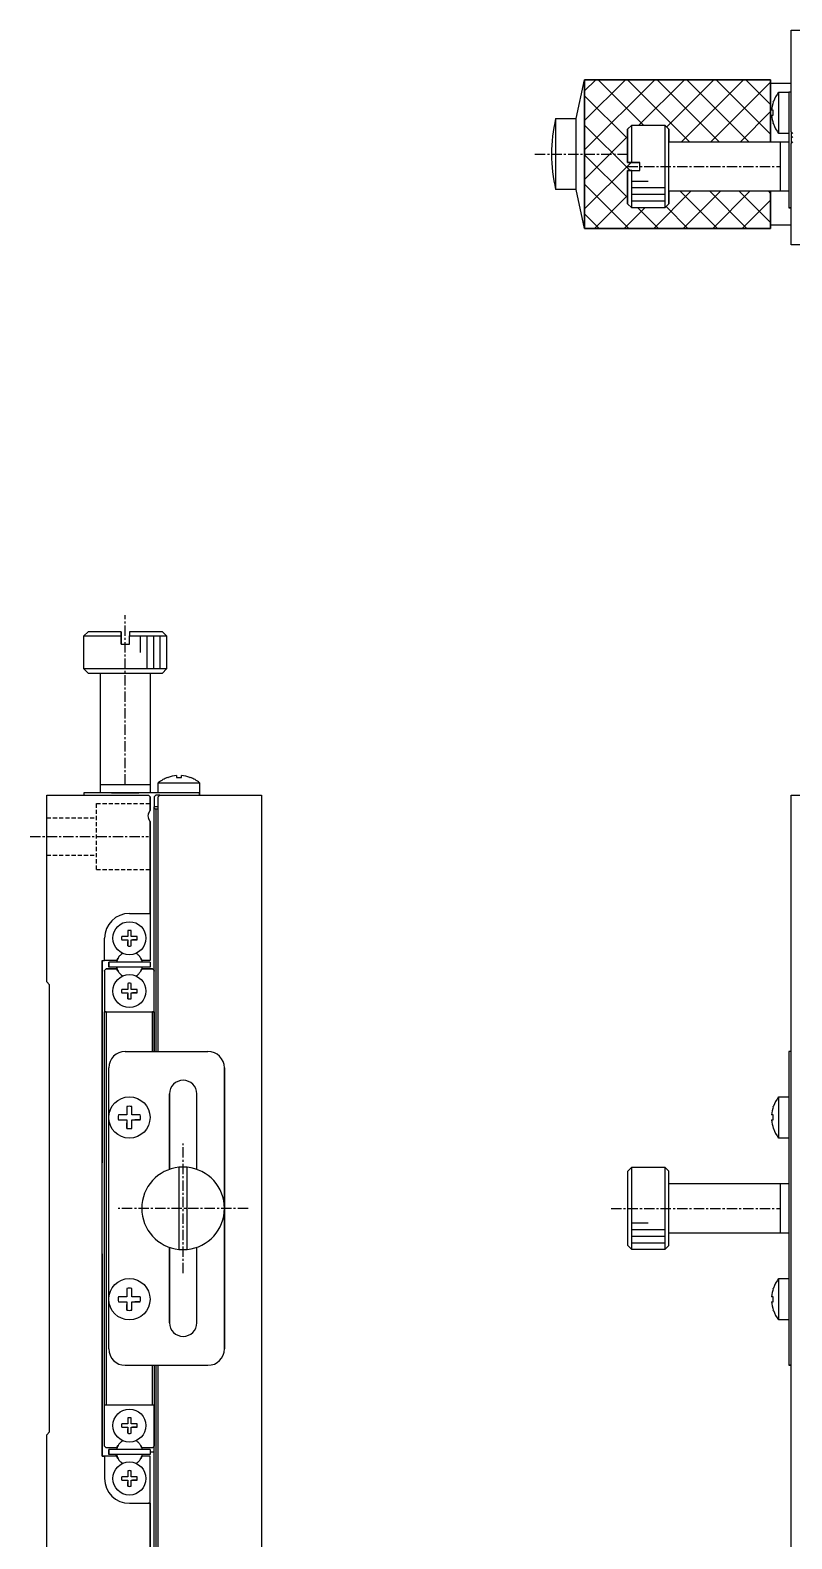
# Model space of a CAD drawing. Extents: x 995 to 1473, y 25 to 354.
# Drawn here: x 994.7 to 1086.9, y 169.9 to 352.5 of the extents above; entities that cross this region are included whole.
import ezdxf

# ---------------------------------------------------------------- set-up
doc = ezdxf.new("R2010")
doc.units = 0
doc.linetypes.add('CENTER', pattern=[2, 1.25, -0.25, 0.25, -0.25])
doc.linetypes.add('DASHED', pattern=[0.75, 0.5, -0.25])
doc.layers.get('0').update_dxf_attribs({"linetype": 'CONTINUOUS'})
doc.layers.add('CENTER', color=1, linetype='CENTER')

msp = doc.modelspace()

# ---------------------------------------------------------------- linework, layer by layer
at = {"color": 7, "linetype": 'CONTINUOUS'}
for p, q in [((1086.8, 352.48), (1186.8, 352.48)), ((1086.8, 340.18), (1086.8, 352.48)), ((1060.8, 341.78), (1061.8, 346.48)), ((1061.8, 346.48), (1061.8, 328.48)), ((1084.3, 346.48), (1061.8, 346.48)), ((1084.3, 338.98), (1084.3, 346.48)), ((1084.3, 346.48), (1084.3, 342.83)), ((1084.3, 346.48), (1084.3, 346.08)), ((1084.3, 346.08), (1086.8, 346.08)), ((1084.63, 343.8), (1084.63, 343.83)), ((1084.63, 343.8), (1084.63, 343.83)), ((1085.28, 339.98), (1085.28, 344.98)), ((1085.28, 344.98), (1086.5, 344.98)), ((1086.8, 344.98), (1086.5, 344.98)), ((1086.5, 344.98), (1086.5, 342.98)), ((1058.3, 341.78), (1058.3, 333.18)), ((1058.3, 341.78), (1060.8, 341.78)), ((1060.8, 333.18), (1060.8, 341.78)), ((1084.3, 342.83), (1084.3, 342.15)), ((1084.3, 342.14), (1084.3, 342.77)), ((1084.3, 342.15), (1084.3, 338.98)), ((1084.3, 338.98), (1084.3, 342.14)), ((1084.63, 342.78), (1084.42, 342.78)), ((1084.42, 342.18), (1084.63, 342.18)), ((1084.63, 342.18), (1084.63, 342.78)), ((1086.5, 342.98), (1086.5, 332.98)), ((1067, 340.48), (1067.5, 340.98)), ((1067, 336.48), (1067, 340.48)), ((1067, 340.48), (1067, 336.48)), ((1067.5, 340.98), (1071.5, 340.98)), ((1067.5, 336.48), (1067.5, 340.98)), ((1071.5, 340.98), (1072, 340.48)), ((1071.5, 340.98), (1071.5, 330.98)), ((1072, 340.48), (1072, 338.98)), ((1072, 331.48), (1072, 340.48)), ((1084.63, 341.13), (1084.63, 341.17)), ((1084.63, 341.13), (1084.63, 341.17)), ((1086.5, 339.98), (1085.28, 339.98)), ((1086.8, 340.18), (1086.8, 339.68)), ((1087, 339.98), (1086.8, 340.18)), ((1086.8, 340.18), (1087, 339.98)), ((1086.8, 339.68), (1086.8, 338.78)), ((1086.8, 339.68), (1086.8, 338.78)), ((1087, 339.48), (1086.8, 339.68)), ((1086.8, 339.68), (1087, 339.48)), ((1072, 338.98), (1084.3, 338.98)), ((1072, 338.98), (1085.5, 338.98)), ((1085.5, 335.98), (1085.5, 338.98)), ((1085.5, 335.98), (1085.5, 338.98)), ((1085.5, 338.98), (1086.5, 338.98)), ((1086.8, 338.78), (1087, 338.98)), ((1086.8, 326.48), (1086.8, 338.78)), ((1068.5, 336.48), (1067, 336.48)), ((1067.5, 336.48), (1067, 336.48)), ((1067, 336.48), (1067.5, 336.48)), ((1068.5, 336.48), (1067.5, 336.48)), ((1068.5, 335.48), (1068.5, 336.48)), ((1068.5, 335.48), (1068.5, 336.48)), ((1067, 335.48), (1068.5, 335.48)), ((1067, 331.48), (1067, 335.48)), ((1067.5, 335.48), (1067, 335.48)), ((1067, 335.48), (1067, 331.48)), ((1067.5, 330.98), (1067.5, 335.48)), ((1085.5, 332.98), (1085.5, 335.98)), ((1085.5, 332.98), (1085.5, 335.98)), ((1060.8, 333.18), (1058.3, 333.18)), ((1061.8, 328.48), (1060.8, 333.18)), ((1072, 332.98), (1072, 331.48)), ((1084.3, 332.98), (1072, 332.98)), ((1085.5, 332.98), (1072, 332.98)), ((1084.3, 328.48), (1084.3, 332.98)), ((1084.3, 328.88), (1084.3, 332.98)), ((1086.5, 332.98), (1085.5, 332.98)), ((1086.5, 332.98), (1086.5, 330.98)), ((1067.5, 330.98), (1067, 331.48)), ((1071.5, 330.98), (1067.5, 330.98)), ((1072, 331.48), (1071.5, 330.98)), ((1086.5, 330.98), (1086.8, 330.98)), ((1086.8, 330.98), (1086.5, 330.98)), ((1084.3, 328.88), (1084.3, 328.48)), ((1086.8, 328.88), (1084.3, 328.88)), ((1061.8, 328.48), (1084.3, 328.48)), ((1186.8, 326.48), (1086.8, 326.48)), ((1001.23, 279.17), (1001.73, 279.67)), ((1005.73, 279.67), (1001.73, 279.67)), ((1005.73, 279.67), (1005.73, 279.17)), ((1005.73, 279.67), (1005.73, 279.67)), ((1005.73, 279.17), (1005.73, 279.67)), ((1010.73, 279.67), (1006.73, 279.67)), ((1006.73, 279.67), (1006.73, 279.17)), ((1010.73, 279.67), (1011.23, 279.17)), ((1001.23, 279.17), (1005.73, 279.17)), ((1001.23, 275.17), (1001.23, 279.17)), ((1005.73, 279.17), (1005.73, 278.17)), ((1005.73, 278.17), (1005.73, 279.17)), ((1005.73, 278.17), (1006.73, 278.17)), ((1006.73, 279.17), (1011.23, 279.17)), ((1006.73, 278.17), (1006.73, 279.17)), ((1011.23, 279.17), (1011.23, 275.17)), ((1006.23, 275.17), (1001.23, 275.17)), ((1001.73, 274.67), (1001.23, 275.17)), ((1001.73, 274.67), (1006.23, 274.67)), ((1001.73, 274.67), (1003.23, 274.67)), ((1003.23, 274.67), (1009.23, 274.67)), ((1003.23, 274.67), (1006.23, 274.67)), ((1003.23, 261.17), (1003.23, 274.67)), ((1011.23, 275.17), (1006.23, 275.17)), ((1006.23, 274.67), (1010.73, 274.67)), ((1006.23, 274.67), (1009.23, 274.67)), ((1009.23, 274.67), (1010.73, 274.67)), ((1009.23, 274.67), (1009.23, 261.17)), ((1011.23, 275.17), (1010.73, 274.67)), ((1003.23, 261.17), (1009.23, 261.17)), ((1003.23, 261.17), (1009.23, 261.17)), ((1003.23, 260.17), (1003.23, 261.17)), ((1009.23, 261.17), (1009.23, 260.17)), ((1010.23, 261.39), (1012.73, 261.39)), ((1010.23, 260.17), (1010.23, 261.39)), ((1011.38, 262.03), (1011.41, 262.03)), ((1011.38, 262.03), (1011.41, 262.03)), ((1012.43, 262.25), (1012.43, 262.03)), ((1012.43, 262.03), (1013.03, 262.03)), ((1012.73, 261.39), (1015.23, 261.39)), ((1013.03, 262.03), (1013.03, 262.25)), ((1014.04, 262.03), (1014.08, 262.03)), ((1014.04, 262.03), (1014.08, 262.03)), ((1015.23, 261.39), (1015.23, 260.17)), ((996.73, 259.87), (1009.03, 259.87)), ((996.73, 237.27), (996.73, 259.87)), ((1003.23, 260.17), (1001.23, 260.17)), ((1003.23, 260.17), (1001.23, 260.17)), ((1001.23, 260.17), (1001.23, 259.87)), ((1013.23, 260.17), (1003.23, 260.17)), ((1004.58, 260.17), (1007.88, 260.17)), ((1009.03, 259.87), (1009.23, 259.67)), ((1009.23, 259.67), (1009.03, 259.87)), ((1010.23, 260.17), (1009.23, 260.17)), ((1009.23, 259.67), (1009.23, 259.57)), ((1009.23, 259.57), (1009.23, 259.67)), ((1009.23, 259.57), (1009.23, 258.03)), ((1009.23, 258.03), (1009.23, 259.57)), ((1009.73, 259.67), (1009.93, 259.87)), ((1009.73, 259.67), (1009.73, 258.47)), ((1010.43, 259.87), (1009.93, 259.87)), ((1010.23, 259.67), (1010.43, 259.87)), ((1010.23, 259.57), (1010.23, 259.67)), ((1010.23, 228.87), (1010.23, 259.57)), ((1010.43, 259.87), (1022.73, 259.87)), ((1015.23, 260.17), (1013.23, 260.17)), ((1015.23, 259.87), (1015.23, 260.17)), ((1015.23, 260.17), (1015.23, 259.87)), ((1022.73, 259.87), (1022.73, 159.87)), ((1086.8, 259.87), (1186.8, 259.87)), ((1086.8, 159.87), (1086.8, 259.87)), ((1009.03, 257.68), (1009.23, 258.03)), ((1009.23, 258.87), (1009.23, 258.03)), ((1009.23, 258.87), (1009.23, 258.03)), ((1009.23, 258.87), (1009.23, 258.03)), ((1009.23, 258.87), (1009.23, 258.03)), ((1010.23, 258.47), (1009.73, 258.47)), ((1009.73, 258.37), (1009.73, 258.47)), ((1010.23, 258.47), (1009.73, 258.47)), ((1009.73, 258.37), (1009.93, 258.17)), ((1009.73, 228.87), (1009.73, 258.37)), ((1010.23, 258.17), (1009.93, 258.17)), ((1009.93, 258.17), (1009.93, 228.87)), ((1009.23, 256.71), (1009.03, 257.06)), ((1009.23, 256.71), (1009.23, 245.57)), ((1009.23, 245.57), (1009.23, 256.71)), ((1009.23, 256.71), (1009.23, 250.87)), ((1009.23, 256.71), (1009.23, 250.87)), ((1009.23, 256.71), (1009.23, 250.87)), ((1009.23, 256.71), (1009.23, 250.87)), ((1006.73, 245.57), (1009.03, 245.57)), ((1009.03, 245.57), (1009.23, 245.57)), ((1009.23, 245.57), (1009.23, 239.87)), ((1009.23, 245.57), (1009.23, 239.87)), ((1006.53, 243.5), (1006.53, 242.77)), ((1006.53, 243.5), (1006.53, 242.95)), ((1006.93, 242.77), (1006.93, 243.5)), ((1003.73, 239.87), (1003.73, 242.57)), ((1003.73, 239.87), (1003.73, 242.57)), ((1006.53, 242.77), (1005.8, 242.77)), ((1005.8, 242.37), (1006.53, 242.37)), ((1005.8, 242.37), (1006.34, 242.37)), ((1006.53, 242.37), (1006.53, 241.64)), ((1006.53, 241.64), (1006.53, 242.18)), ((1007.66, 242.77), (1006.93, 242.77)), ((1006.93, 242.37), (1007.66, 242.37)), ((1006.93, 241.64), (1006.93, 242.37)), ((1007.66, 242.37), (1007.11, 242.37)), ((1003.43, 179.87), (1003.43, 239.87)), ((1003.43, 239.87), (1003.73, 239.87)), ((1003.43, 239.87), (1003.43, 215.37)), ((1005.18, 239.87), (1003.73, 239.87)), ((1005.17, 239.67), (1004.23, 239.67)), ((1004.23, 239.67), (1004.23, 239.07)), ((1009.23, 239.67), (1004.23, 239.67)), ((1004.23, 239.07), (1004.23, 239.67)), ((1005.17, 239.67), (1005.08, 239.67)), ((1005.17, 239.67), (1005.08, 239.67)), ((1005.17, 239.67), (1005.08, 239.67)), ((1005.17, 239.67), (1005.08, 239.67)), ((1005.17, 239.67), (1005.08, 239.67)), ((1005.17, 239.67), (1005.08, 239.67)), ((1005.17, 239.67), (1005.08, 239.67)), ((1005.17, 239.67), (1005.08, 239.67)), ((1005.17, 239.67), (1005.08, 239.67)), ((1005.17, 239.67), (1005.08, 239.67)), ((1005.17, 239.67), (1005.08, 239.67)), ((1005.17, 239.67), (1005.08, 239.67)), ((1005.17, 239.67), (1005.08, 239.67)), ((1005.17, 239.67), (1005.08, 239.67)), ((1005.17, 239.67), (1005.08, 239.67)), ((1005.17, 239.67), (1005.08, 239.67)), ((1005.17, 239.67), (1005.08, 239.67)), ((1005.17, 239.67), (1005.08, 239.67)), ((1005.17, 239.67), (1005.08, 239.67)), ((1005.17, 239.67), (1005.08, 239.67)), ((1006.73, 239.67), (1005.08, 239.67)), ((1005.17, 239.67), (1005.08, 239.67)), ((1005.17, 239.67), (1005.08, 239.67)), ((1005.17, 239.67), (1005.08, 239.67)), ((1005.17, 239.67), (1005.08, 239.67)), ((1005.17, 239.67), (1005.08, 239.67)), ((1005.17, 239.67), (1005.08, 239.67)), ((1005.17, 239.67), (1005.08, 239.67)), ((1005.17, 239.67), (1005.08, 239.67)), ((1005.17, 239.67), (1005.08, 239.67)), ((1005.17, 239.67), (1005.08, 239.67)), ((1005.17, 239.67), (1005.08, 239.67)), ((1005.17, 239.67), (1005.08, 239.67)), ((1005.17, 239.67), (1005.08, 239.67)), ((1005.17, 239.67), (1005.08, 239.67)), ((1005.17, 239.67), (1005.08, 239.67)), ((1005.17, 239.67), (1005.08, 239.67)), ((1005.17, 239.67), (1005.08, 239.67)), ((1005.17, 239.67), (1005.08, 239.67)), ((1005.17, 239.67), (1005.08, 239.67)), ((1005.17, 239.67), (1005.08, 239.67)), ((1005.17, 239.67), (1005.08, 239.67)), ((1005.35, 240.16), (1005.18, 239.87)), ((1005.35, 240.16), (1005.18, 239.87)), ((1008.38, 239.67), (1006.73, 239.67)), ((1008.27, 239.87), (1008.1, 240.16)), ((1009.23, 239.87), (1008.27, 239.87)), ((1009.23, 239.67), (1008.29, 239.67)), ((1008.38, 239.67), (1008.29, 239.67)), ((1008.38, 239.67), (1008.29, 239.67)), ((1008.38, 239.67), (1008.29, 239.67)), ((1008.38, 239.67), (1008.29, 239.67)), ((1008.38, 239.67), (1008.29, 239.67)), ((1008.38, 239.67), (1008.29, 239.67)), ((1008.38, 239.67), (1008.29, 239.67)), ((1008.38, 239.67), (1008.29, 239.67)), ((1008.38, 239.67), (1008.29, 239.67)), ((1008.38, 239.67), (1008.29, 239.67)), ((1008.38, 239.67), (1008.29, 239.67)), ((1008.38, 239.67), (1008.29, 239.67)), ((1008.38, 239.67), (1008.29, 239.67)), ((1008.38, 239.67), (1008.29, 239.67)), ((1008.38, 239.67), (1008.29, 239.67)), ((1008.38, 239.67), (1008.29, 239.67)), ((1008.38, 239.67), (1008.29, 239.67)), ((1009.23, 239.67), (1009.23, 239.07)), ((1003.73, 238.67), (1003.93, 238.87)), ((1003.73, 238.57), (1003.73, 238.67)), ((1003.73, 238.57), (1003.73, 233.67)), ((1003.93, 238.87), (1005.18, 238.87)), ((1005.18, 238.87), (1003.93, 238.87)), ((1009.23, 239.07), (1004.23, 239.07)), ((1005.18, 238.87), (1005.35, 238.57)), ((1005.35, 238.57), (1005.18, 238.87)), ((1008.1, 238.57), (1008.27, 238.87)), ((1008.27, 238.87), (1009.53, 238.87)), ((1009.53, 238.87), (1008.27, 238.87)), ((1009.73, 238.67), (1009.53, 238.87)), ((1009.53, 238.87), (1009.73, 238.67)), ((1009.73, 238.67), (1009.73, 238.57)), ((1009.73, 233.67), (1009.73, 238.57)), ((997.08, 236.92), (996.73, 237.27)), ((997.08, 182.82), (997.08, 236.92)), ((1006.53, 236.37), (1005.8, 236.37)), ((1005.8, 235.97), (1006.53, 235.97)), ((1005.8, 235.97), (1006.34, 235.97)), ((1006.53, 237.1), (1006.53, 236.37)), ((1006.53, 237.1), (1006.53, 236.55)), ((1006.53, 235.97), (1006.53, 235.24)), ((1006.53, 235.24), (1006.53, 235.78)), ((1006.93, 236.37), (1006.93, 237.1)), ((1007.66, 236.37), (1006.93, 236.37)), ((1006.93, 235.97), (1007.66, 235.97)), ((1006.93, 235.24), (1006.93, 235.97)), ((1007.66, 235.97), (1007.11, 235.97)), ((1003.93, 233.67), (1003.73, 233.67)), ((1003.73, 233.67), (1009.73, 233.67)), ((1003.73, 186.07), (1003.73, 233.67)), ((1003.93, 233.67), (1009.53, 233.67)), ((1003.93, 233.67), (1003.93, 186.07)), ((1009.53, 228.87), (1009.53, 233.67)), ((1009.73, 233.67), (1009.53, 233.67)), ((1009.73, 233.67), (1009.73, 228.87)), ((1003.43, 228.87), (1003.43, 222.87)), ((1003.43, 228.87), (1003.43, 222.87)), ((1003.43, 228.87), (1003.43, 222.87)), ((1003.43, 228.87), (1003.43, 222.87)), ((1006.23, 228.87), (1016.23, 228.87)), ((1006.23, 228.87), (1012.4, 228.87)), ((1014.06, 228.87), (1016.23, 228.87)), ((1086.8, 228.87), (1086.5, 228.87)), ((1086.5, 228.87), (1086.5, 226.87)), ((1004.23, 220.87), (1004.23, 226.87)), ((1018.23, 226.87), (1018.23, 209.87)), ((1018.23, 209.87), (1018.23, 226.87)), ((1086.5, 226.87), (1086.5, 192.87)), ((1011.58, 223.72), (1011.58, 214.59)), ((1011.58, 214.59), (1011.58, 223.72)), ((1014.88, 214.59), (1014.88, 223.72)), ((1085.28, 218.37), (1085.28, 223.37)), ((1085.28, 223.37), (1086.5, 223.37)), ((1006.43, 221.17), (1005.41, 221.17)), ((1006.43, 222.18), (1006.43, 221.17)), ((1006.43, 222.18), (1006.43, 221.51)), ((1007.03, 221.17), (1007.03, 222.18)), ((1008.04, 221.17), (1007.03, 221.17)), ((1084.63, 221.17), (1084.42, 221.17)), ((1084.63, 222.18), (1084.63, 222.22)), ((1084.63, 222.18), (1084.63, 222.22)), ((1084.63, 220.57), (1084.63, 221.17)), ((1004.23, 198.87), (1004.23, 220.87)), ((1005.41, 220.57), (1006.43, 220.57)), ((1005.41, 220.57), (1006.09, 220.57)), ((1006.43, 220.57), (1006.43, 219.55)), ((1006.43, 219.55), (1006.43, 220.23)), ((1007.03, 220.57), (1008.04, 220.57)), ((1007.03, 219.55), (1007.03, 220.57)), ((1008.04, 220.57), (1007.37, 220.57)), ((1084.42, 220.57), (1084.63, 220.57)), ((1084.63, 219.52), (1084.63, 219.55)), ((1084.63, 219.52), (1084.63, 219.55)), ((1086.5, 218.37), (1085.28, 218.37)), ((1012.73, 214.84), (1012.73, 204.89)), ((1012.73, 214.34), (1012.73, 205.4)), ((1013.73, 204.89), (1013.73, 214.84)), ((1067.5, 214.84), (1067, 214.34)), ((1067, 214.34), (1067, 205.4)), ((1067.5, 214.84), (1068.5, 214.84)), ((1067.5, 204.89), (1067.5, 214.84)), ((1068.5, 214.84), (1068.5, 214.87)), ((1068.5, 214.87), (1071.5, 214.87)), ((1071.5, 214.87), (1071.5, 204.87)), ((1071.5, 214.87), (1072, 214.37)), ((1072, 212.87), (1072, 214.37)), ((1072, 205.37), (1072, 214.37)), ((1072, 206.87), (1072, 212.87)), ((1072, 206.87), (1072, 212.87)), ((1072, 212.87), (1085.5, 212.87)), ((1085.5, 209.87), (1085.5, 212.87)), ((1085.5, 209.87), (1085.5, 212.87)), ((1085.5, 212.87), (1086.5, 212.87)), ((1018.23, 209.87), (1018.23, 192.87)), ((1018.23, 192.87), (1018.23, 209.87)), ((1085.5, 206.87), (1085.5, 209.87)), ((1085.5, 206.87), (1085.5, 209.87)), ((1072, 205.37), (1072, 206.87)), ((1085.5, 206.87), (1072, 206.87)), ((1086.5, 206.87), (1085.5, 206.87)), ((1011.58, 205.15), (1011.58, 196.02)), ((1011.58, 196.02), (1011.58, 205.15)), ((1014.88, 196.02), (1014.88, 205.15)), ((1067, 205.4), (1067.5, 204.89)), ((1068.5, 204.89), (1067.5, 204.89)), ((1068.5, 204.87), (1068.5, 204.89)), ((1071.5, 204.87), (1068.5, 204.87)), ((1072, 205.37), (1071.5, 204.87)), ((1003.43, 204.37), (1003.43, 179.87)), ((1085.28, 196.37), (1085.28, 201.37)), ((1085.28, 201.37), (1086.5, 201.37)), ((1006.43, 199.17), (1005.41, 199.17)), ((1006.43, 200.18), (1006.43, 199.17)), ((1006.43, 200.18), (1006.43, 199.51)), ((1007.03, 199.17), (1007.03, 200.18)), ((1008.04, 199.17), (1007.03, 199.17)), ((1084.63, 199.17), (1084.42, 199.17)), ((1084.63, 200.18), (1084.63, 200.22)), ((1084.63, 200.18), (1084.63, 200.22)), ((1084.63, 198.57), (1084.63, 199.17)), ((1004.23, 192.87), (1004.23, 198.87)), ((1005.41, 198.57), (1006.43, 198.57)), ((1005.41, 198.57), (1006.09, 198.57)), ((1006.43, 198.57), (1006.43, 197.55)), ((1006.43, 197.55), (1006.43, 198.23)), ((1007.03, 198.57), (1008.04, 198.57)), ((1007.03, 197.55), (1007.03, 198.57)), ((1008.04, 198.57), (1007.37, 198.57)), ((1084.42, 198.57), (1084.63, 198.57)), ((1084.63, 197.52), (1084.63, 197.55)), ((1084.63, 197.52), (1084.63, 197.55)), ((1003.43, 196.87), (1003.43, 190.87)), ((1003.43, 196.87), (1003.43, 190.87)), ((1003.43, 196.87), (1003.43, 190.87)), ((1003.43, 196.87), (1003.43, 190.87)), ((1086.5, 196.37), (1085.28, 196.37)), ((1086.5, 192.87), (1086.5, 190.87)), ((1006.23, 190.87), (1016.23, 190.87)), ((1009.53, 186.07), (1009.53, 190.87)), ((1009.73, 190.87), (1009.73, 186.07)), ((1009.93, 190.87), (1009.93, 161.57)), ((1010.23, 160.17), (1010.23, 190.87)), ((1086.5, 190.87), (1086.8, 190.87)), ((1086.8, 190.87), (1086.5, 190.87)), ((1003.73, 186.07), (1003.93, 186.07)), ((1003.73, 181.17), (1003.73, 186.07)), ((1003.93, 186.07), (1009.53, 186.07)), ((1006.53, 184.5), (1006.53, 183.77)), ((1006.53, 184.5), (1006.53, 183.95)), ((1006.93, 183.77), (1006.93, 184.5)), ((1009.53, 186.07), (1009.73, 186.07)), ((1009.73, 161.37), (1009.73, 186.07)), ((1009.73, 186.07), (1009.73, 181.17)), ((996.73, 182.47), (997.08, 182.82)), ((1006.53, 183.77), (1005.8, 183.77)), ((1005.8, 183.37), (1006.53, 183.37)), ((1005.8, 183.37), (1006.34, 183.37)), ((1006.53, 183.37), (1006.53, 182.64)), ((1006.53, 182.64), (1006.53, 183.18)), ((1007.66, 183.77), (1006.93, 183.77)), ((1006.93, 183.37), (1007.66, 183.37)), ((1006.93, 182.64), (1006.93, 183.37)), ((1007.66, 183.37), (1007.11, 183.37)), ((996.73, 159.87), (996.73, 182.47)), ((1003.73, 181.07), (1003.73, 181.17)), ((1003.73, 181.07), (1003.93, 180.87)), ((1005.18, 180.87), (1003.93, 180.87)), ((1005.35, 181.16), (1005.18, 180.87)), ((1005.18, 180.87), (1005.35, 181.16)), ((1005.24, 180.91), (1005.25, 180.99)), ((1008.27, 180.87), (1008.1, 181.16)), ((1009.53, 180.87), (1008.27, 180.87)), ((1009.53, 180.87), (1009.73, 181.07)), ((1009.53, 180.87), (1009.73, 181.07)), ((1009.73, 181.17), (1009.73, 181.07)), ((1003.73, 179.87), (1003.43, 179.87)), ((1003.43, 179.87), (1003.73, 179.87)), ((1003.73, 179.87), (1003.73, 177.17)), ((1005.18, 179.87), (1003.73, 179.87)), ((1005.18, 179.87), (1003.73, 179.87)), ((1003.73, 179.87), (1003.73, 177.17)), ((1009.23, 180.67), (1004.23, 180.67)), ((1004.23, 180.07), (1004.23, 180.67)), ((1005.17, 180.67), (1004.23, 180.67)), ((1004.23, 180.67), (1004.23, 180.07)), ((1009.23, 180.07), (1004.23, 180.07)), ((1005.17, 180.67), (1005.08, 180.67)), ((1005.17, 180.67), (1005.08, 180.67)), ((1005.17, 180.67), (1005.08, 180.67)), ((1005.17, 180.67), (1005.08, 180.67)), ((1005.17, 180.67), (1005.08, 180.67)), ((1005.17, 180.67), (1005.08, 180.67)), ((1005.17, 180.67), (1005.08, 180.67)), ((1005.17, 180.67), (1005.08, 180.67)), ((1005.17, 180.67), (1005.08, 180.67)), ((1005.17, 180.67), (1005.08, 180.67)), ((1005.17, 180.67), (1005.08, 180.67)), ((1005.17, 180.67), (1005.08, 180.67)), ((1005.17, 180.67), (1005.08, 180.67)), ((1005.17, 180.67), (1005.08, 180.67)), ((1005.17, 180.67), (1005.08, 180.67)), ((1005.17, 180.67), (1005.08, 180.67)), ((1005.17, 180.67), (1005.08, 180.67)), ((1005.17, 180.67), (1005.08, 180.67)), ((1005.17, 180.67), (1005.08, 180.67)), ((1005.17, 180.67), (1005.08, 180.67)), ((1006.73, 180.67), (1005.08, 180.67)), ((1005.17, 180.67), (1005.08, 180.67)), ((1005.17, 180.67), (1005.08, 180.67)), ((1005.17, 180.67), (1005.08, 180.67)), ((1005.17, 180.67), (1005.08, 180.67)), ((1005.17, 180.67), (1005.08, 180.67)), ((1005.17, 180.67), (1005.08, 180.67)), ((1005.17, 180.67), (1005.08, 180.67)), ((1005.17, 180.67), (1005.08, 180.67)), ((1005.17, 180.67), (1005.08, 180.67)), ((1005.17, 180.67), (1005.08, 180.67)), ((1005.17, 180.67), (1005.08, 180.67)), ((1005.17, 180.67), (1005.08, 180.67)), ((1005.17, 180.67), (1005.08, 180.67)), ((1005.17, 180.67), (1005.08, 180.67)), ((1005.17, 180.67), (1005.08, 180.67)), ((1005.17, 180.67), (1005.08, 180.67)), ((1005.17, 180.67), (1005.08, 180.67)), ((1005.17, 180.67), (1005.08, 180.67)), ((1005.17, 180.67), (1005.08, 180.67)), ((1005.17, 180.67), (1005.08, 180.67)), ((1005.17, 180.67), (1005.08, 180.67)), ((1005.13, 179.87), (1005.13, 180.07)), ((1005.35, 179.57), (1005.18, 179.87)), ((1005.35, 179.57), (1005.18, 179.87)), ((1008.38, 180.67), (1006.73, 180.67)), ((1008.27, 179.87), (1008.1, 179.57)), ((1009.23, 179.87), (1008.27, 179.87)), ((1009.23, 179.87), (1008.27, 179.87)), ((1009.23, 180.67), (1008.29, 180.67)), ((1008.38, 180.67), (1008.29, 180.67)), ((1008.38, 180.67), (1008.29, 180.67)), ((1008.38, 180.67), (1008.29, 180.67)), ((1008.38, 180.67), (1008.29, 180.67)), ((1008.38, 180.67), (1008.29, 180.67)), ((1008.38, 180.67), (1008.29, 180.67)), ((1008.38, 180.67), (1008.29, 180.67)), ((1008.38, 180.67), (1008.29, 180.67)), ((1008.38, 180.67), (1008.29, 180.67)), ((1008.38, 180.67), (1008.29, 180.67)), ((1008.38, 180.67), (1008.29, 180.67)), ((1008.38, 180.67), (1008.29, 180.67)), ((1008.38, 180.67), (1008.29, 180.67)), ((1008.38, 180.67), (1008.29, 180.67)), ((1008.38, 180.67), (1008.29, 180.67)), ((1008.38, 180.67), (1008.29, 180.67)), ((1008.38, 180.67), (1008.29, 180.67)), ((1008.38, 180.67), (1008.29, 180.67)), ((1008.38, 180.67), (1008.29, 180.67)), ((1008.38, 180.67), (1008.29, 180.67)), ((1008.38, 180.67), (1008.29, 180.67)), ((1008.38, 180.67), (1008.29, 180.67)), ((1008.38, 180.67), (1008.29, 180.67)), ((1008.38, 180.67), (1008.29, 180.67)), ((1008.38, 180.67), (1008.29, 180.67)), ((1008.38, 180.67), (1008.29, 180.67)), ((1008.38, 180.67), (1008.29, 180.67)), ((1008.38, 180.67), (1008.29, 180.67)), ((1008.38, 180.67), (1008.29, 180.67)), ((1009.23, 180.67), (1009.23, 180.07)), ((1009.73, 180.37), (1009.23, 180.37)), ((1009.23, 174.17), (1009.23, 179.87)), ((1009.23, 174.17), (1009.23, 179.87)), ((1006.53, 177.37), (1005.8, 177.37)), ((1006.53, 178.1), (1006.53, 177.37)), ((1006.53, 178.1), (1006.53, 177.55)), ((1006.93, 177.37), (1006.93, 178.1)), ((1007.66, 177.37), (1006.93, 177.37)), ((1005.8, 176.97), (1006.53, 176.97)), ((1005.8, 176.97), (1006.34, 176.97)), ((1006.53, 176.97), (1006.53, 176.24)), ((1006.53, 176.24), (1006.53, 176.78)), ((1006.93, 176.97), (1007.66, 176.97)), ((1006.93, 176.24), (1006.93, 176.97)), ((1007.66, 176.97), (1007.11, 176.97)), ((1006.73, 174.17), (1009.03, 174.17)), ((1006.73, 174.17), (1009.23, 174.17)), ((1009.23, 174.17), (1009.03, 174.17)), ((1009.23, 174.17), (1009.23, 160.17)), ((1009.23, 160.17), (1009.23, 174.17))]:
    msp.add_line(p, q, dxfattribs=at)
at = {"color": 3, "linetype": 'CONTINUOUS'}
for p, q in [((1063.16, 346.48), (1061.8, 345.12)), ((1066.73, 346.48), (1061.8, 341.55)), ((1070.3, 346.48), (1061.8, 337.98)), ((1061.8, 328.48), (1061.8, 346.48)), ((1061.8, 346.48), (1084.3, 346.48)), ((1068.94, 340.98), (1063.44, 346.48)), ((1074.51, 338.98), (1067.01, 346.48)), ((1073.87, 346.48), (1068.37, 340.98)), ((1078.08, 338.98), (1070.58, 346.48)), ((1077.44, 346.48), (1071.72, 340.76)), ((1081.01, 346.48), (1073.51, 338.98)), ((1081.66, 338.98), (1074.16, 346.48)), ((1084.3, 346.2), (1077.08, 338.98)), ((1084.3, 339.91), (1077.73, 346.48)), ((1084.3, 343.48), (1081.3, 346.48)), ((1084.3, 342.77), (1084.3, 346.08)), ((1067, 339.35), (1061.8, 344.55)), ((1084.3, 342.62), (1080.66, 338.98)), ((1067.3, 335.48), (1061.8, 340.98)), ((1067, 340.48), (1067.5, 340.98)), ((1067, 340.48), (1067, 336.48)), ((1067.5, 340.98), (1071.5, 340.98)), ((1071.5, 340.98), (1072, 340.48)), ((1067, 339.61), (1061.8, 334.41)), ((1084.3, 339.05), (1084.23, 338.98)), ((1067, 332.21), (1061.8, 337.41)), ((1067.44, 336.48), (1061.8, 330.84)), ((1067.5, 336.48), (1068.5, 336.48)), ((1068.5, 335.48), (1068.5, 336.48)), ((1067, 335.48), (1067, 331.48)), ((1067.5, 335.48), (1068.5, 335.48)), ((1067.16, 328.48), (1061.8, 333.84)), ((1067, 332.47), (1063.01, 328.48)), ((1069.5, 334.18), (1067.5, 334.18)), ((1071.5, 333.38), (1067.5, 333.38)), ((1071.5, 332.58), (1067.5, 332.58)), ((1074.66, 332.98), (1070.16, 328.48)), ((1077.87, 328.48), (1073.37, 332.98)), ((1078.23, 332.98), (1073.73, 328.48)), ((1081.44, 328.48), (1076.94, 332.98)), ((1081.8, 332.98), (1077.3, 328.48)), ((1084.3, 329.2), (1080.51, 332.98)), ((1084.3, 332.77), (1084.08, 332.98)), ((1084.3, 332.98), (1084.3, 328.48)), ((1069.08, 330.98), (1066.58, 328.48)), ((1067.5, 330.98), (1067, 331.48)), ((1071.5, 331.78), (1067.5, 331.78)), ((1071.5, 330.98), (1067.5, 330.98)), ((1070.73, 328.48), (1068.23, 330.98)), ((1072, 331.48), (1071.5, 330.98)), ((1074.3, 328.48), (1071.65, 331.13)), ((1084.3, 331.91), (1080.87, 328.48)), ((1063.58, 328.48), (1061.8, 330.27)), ((1084.3, 328.48), (1061.8, 328.48)), ((1008.03, 279.17), (1008.03, 277.17)), ((1008.83, 279.17), (1008.83, 275.17)), ((1009.63, 279.17), (1009.63, 275.17)), ((1010.43, 279.17), (1010.43, 275.17)), ((1069.5, 208.07), (1067.5, 208.07)), ((1071.5, 207.27), (1067.5, 207.27)), ((1071.5, 206.47), (1067.5, 206.47)), ((1071.5, 206.47), (1067.5, 206.47)), ((1071.5, 205.67), (1067.5, 205.67))]:
    msp.add_line(p, q, dxfattribs=at)
at = {"color": 3, "linetype": 'DASHED'}
for p, q in [((1002.73, 250.87), (1002.73, 258.87)), ((1002.73, 258.87), (1009.23, 258.87)), ((996.73, 257.12), (1002.73, 257.12)), ((996.73, 252.62), (1002.73, 252.62)), ((1002.73, 250.87), (1009.23, 250.87))]:
    msp.add_line(p, q, dxfattribs=at)
at = {"color": 7, "linetype": 'CONTINUOUS'}
for centre, radius in [((1006.73, 242.57), 2), ((1006.73, 236.17), 2), ((1006.73, 220.87), 2.5), ((1006.73, 198.87), 2.5), ((1006.73, 183.57), 2), ((1006.73, 177.17), 2)]:
    msp.add_circle(centre, radius, dxfattribs=at)
for centre, radius, start, end in [((1088.4, 342.48), 3.99, 160.7318, 175.6866), ((1088.4, 342.48), 4, 141.3178, 160.2754), ((1076.54, 337.48), 18.74, 166.735, 180), ((1088.4, 342.48), 3.99, 184.3134, 199.2682), ((1088.4, 342.48), 4, 199.7246, 218.6822), ((1076.54, 337.48), 18.74, 180, 193.265), ((1012.73, 258.27), 4, 109.7246, 128.6822), ((1012.73, 258.27), 3.99, 94.3134, 109.2682), ((1012.73, 258.27), 3.99, 70.7318, 85.6866), ((1012.73, 258.27), 4, 51.3178, 70.2754), ((1009.98, 257.37), 1, 161.8051, 198.1949), ((1006.73, 242.57), 3, 90, 180), ((1006.73, 242.57), 0.95, 77.8468, 102.1532), ((1006.73, 242.57), 0.95, 167.8468, 192.1532), ((1006.73, 242.57), 0.95, 257.8468, 282.1532), ((1006.73, 242.57), 0.95, 347.8468, 12.1532), ((1006.73, 239.37), 1.59, 150, 169.1069), ((1006.73, 239.37), 1.59, 135, 150), ((1006.84, 239.25), 1.75, 121.8815, 135), ((1006.73, 239.37), 1.59, 120.4333, 134.9998), ((1006.73, 239.37), 1.59, 45.0002, 59.5667), ((1006.61, 239.25), 1.75, 45, 58.1185), ((1006.73, 239.37), 1.59, 30, 45), ((1006.73, 239.37), 1.59, 10.8931, 30), ((1006.73, 239.37), 1.59, 190.8931, 210), ((1006.73, 239.37), 1.59, 210, 210.2608), ((1006.73, 239.37), 1.59, 210.2608, 225), ((1006.84, 239.48), 1.75, 225, 238.1185), ((1006.73, 239.37), 1.59, 224.9998, 239.5668), ((1006.73, 239.37), 1.59, 300.4332, 315.0002), ((1006.61, 239.48), 1.75, 301.8815, 315), ((1006.73, 239.37), 1.59, 315, 329.7392), ((1006.73, 239.37), 1.59, 329.7392, 349.1069), ((1006.73, 239.37), 1.59, 329.7392, 330), ((1006.73, 236.17), 0.95, 167.8468, 192.1532), ((1006.73, 236.17), 0.95, 77.8468, 102.1532), ((1006.73, 236.17), 0.95, 347.8468, 12.1532), ((1006.73, 236.17), 0.95, 257.8468, 282.1532), ((1006.23, 226.87), 2, 90, 180), ((1016.23, 226.87), 2, 0, 90), ((1013.23, 223.72), 1.65, 0, 180), ((1088.4, 220.87), 4, 141.3178, 160.2754), ((1006.73, 220.87), 1.35, 167.1604, 192.8396), ((1006.73, 220.87), 1.35, 77.1604, 102.8396), ((1006.73, 220.87), 1.35, 347.1604, 12.8396), ((1088.4, 220.87), 3.99, 160.7318, 175.6866), ((1006.73, 220.87), 1.35, 257.1604, 282.8396), ((1088.4, 220.87), 3.99, 184.3134, 199.2682), ((1088.4, 220.87), 4, 199.7246, 218.6822), ((1013.23, 209.87), 5, 95.7392, 264.2608), ((1013.23, 209.87), 5, 84.2608, 95.7392), ((1013.23, 209.87), 5, 275.7392, 84.2608), ((1013.23, 209.87), 5, 264.2608, 275.7392), ((1088.4, 198.87), 4, 141.3178, 160.2754), ((1006.73, 198.87), 1.35, 167.1604, 192.8396), ((1006.73, 198.87), 1.35, 77.1604, 102.8396), ((1006.73, 198.87), 1.35, 347.1604, 12.8396), ((1088.4, 198.87), 3.99, 160.7318, 175.6866), ((1006.73, 198.87), 1.35, 257.1604, 282.8396), ((1088.4, 198.87), 3.99, 184.3134, 199.2682), ((1088.4, 198.87), 4, 199.7246, 218.6822), ((1013.23, 196.02), 1.65, 180, 0), ((1006.23, 192.87), 2, 180, 270), ((1016.23, 192.87), 2, 270, 0), ((1006.73, 183.57), 0.95, 77.8468, 102.1532), ((1006.73, 183.57), 0.95, 167.8468, 192.1532), ((1006.73, 183.57), 0.95, 257.8468, 282.1532), ((1006.73, 183.57), 0.95, 347.8468, 12.1532), ((1006.73, 180.37), 1.59, 150, 169.1069), ((1006.73, 180.37), 1.59, 149.7392, 150), ((1006.73, 180.37), 1.59, 135, 149.7392), ((1006.84, 180.25), 1.75, 121.8815, 135), ((1006.73, 180.37), 1.59, 120.4333, 135), ((1006.73, 180.37), 1.59, 45.0002, 59.5667), ((1006.61, 180.25), 1.75, 45, 58.1185), ((1006.73, 180.37), 1.59, 30.2608, 45), ((1006.73, 180.37), 1.59, 30, 30.2608), ((1006.73, 180.37), 1.59, 10.8931, 30), ((1006.73, 180.37), 1.59, 190.8931, 210), ((1006.73, 180.37), 1.59, 210, 225), ((1006.84, 180.48), 1.75, 225, 238.1185), ((1006.73, 180.37), 1.59, 224.9998, 239.5668), ((1006.73, 180.37), 1.59, 300.4332, 315), ((1006.61, 180.48), 1.75, 301.8815, 315), ((1006.73, 180.37), 1.59, 315, 330), ((1006.73, 180.37), 1.59, 330, 349.1069), ((1006.73, 177.17), 3, 180, 270), ((1006.73, 177.17), 0.95, 167.8468, 192.1532), ((1006.73, 177.17), 0.95, 77.8468, 102.1532), ((1006.73, 177.17), 0.95, 347.8468, 12.1532), ((1006.73, 177.17), 0.95, 257.8468, 282.1532)]:
    msp.add_arc(centre, radius, start, end, dxfattribs=at)
at = {"layer": 'CENTER', "color": 1, "linetype": 'CENTER'}
for p, q in [((1055.8, 337.48), (1067, 337.48)), ((1067, 335.98), (1085.5, 335.98)), ((1006.23, 261.17), (1006.23, 281.67)), ((994.73, 254.87), (1009.03, 254.87)), ((1013.23, 202.01), (1013.23, 217.72)), ((1021.08, 209.87), (1005.37, 209.87)), ((1065, 209.87), (1085.5, 209.87))]:
    msp.add_line(p, q, dxfattribs=at)

doc.saveas('drawing.dxf')
